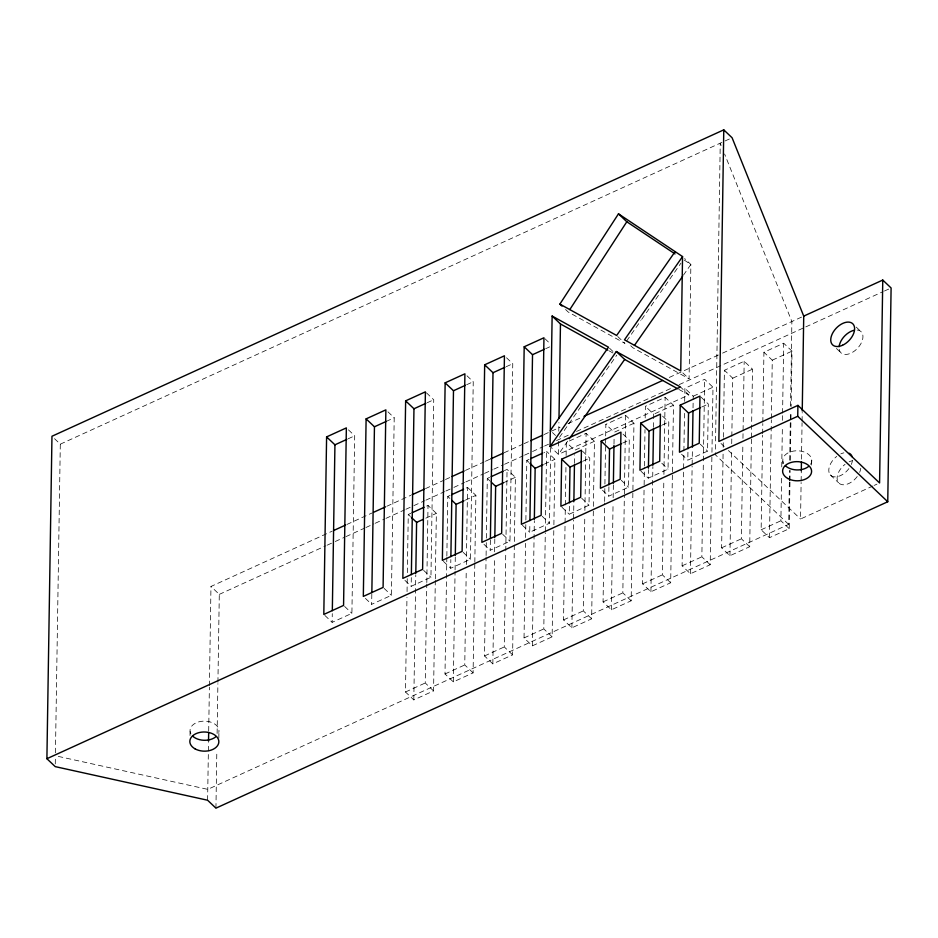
<?xml version="1.0" encoding="UTF-8"?>
<svg xmlns="http://www.w3.org/2000/svg" width="938" height="938" viewBox="0 0 938 938"><rect width="100%" height="100%" fill="white"/><g stroke="black" fill="none" stroke-linecap="round" stroke-linejoin="round"><path stroke-width="0.7" stroke-dasharray="4.69 3.52" d="M55.272 763.907L55.377 757.118M55.448 752.839L60.302 444.166L54.052 438.234M190.015 735.509L190.086 731.441M207.603 800.231L208.506 742.65M208.693 730.972L209.385 687.191M209.409 685.725L210.968 586.461L332.204 531.166M215.939 808.146L216.83 751.045M217.112 733.481L217.897 683.696M217.921 682.231L219.293 594.375L210.968 586.461M218.824 738.136L218.953 729.987M348.444 429.862L354.693 435.807L351.902 613.335L332.146 622.351L332.275 613.616M387.957 411.841L394.206 417.773L391.416 595.313L371.659 604.33L371.823 594.141M435.314 580.305L433.567 690.907L413.81 699.912L405.474 691.998L406.963 597.412M407.057 591.585L407.256 578.488M407.35 572.672L408.264 514.47L410.903 513.262M426.438 392.834L433.731 399.752L430.941 577.292L411.184 586.297L411.313 577.574M413.81 699.912L415.78 574.771M433.567 690.907L425.242 682.993L426.79 584.034M426.813 582.58L428.021 505.453L425.395 506.649M435.326 578.852L436.358 513.367L428.021 505.453M474.804 563.738L473.092 672.874L453.335 681.891L444.999 673.976L446.828 557.559M446.851 556.105L447.789 496.437L450.416 495.241M466.995 375.798L473.244 381.731L470.454 559.271L450.697 568.276L450.838 559.552M453.335 681.891L455.071 571.301M455.094 569.835L455.293 556.738M473.092 672.874L464.756 664.96L466.245 570.374M466.338 564.559L467.546 487.432L464.908 488.628M474.827 562.284L475.883 495.346L467.546 487.432M504.433 470.606L507.059 469.41L515.396 477.325L512.605 654.853L492.849 663.87L484.512 655.955L486.072 556.996M486.095 555.542L486.341 539.538M486.365 538.084L487.303 478.415L489.941 477.219M506.508 357.777L512.758 363.709L509.979 541.238L490.211 550.254L490.375 540.065M492.849 663.87L494.514 557.641M494.607 551.814L494.818 538.717M512.605 654.853L504.269 646.939L505.758 552.353M505.781 550.899L507.059 469.41M553.795 530.603L552.13 636.832L532.362 645.848L524.037 637.934L525.514 543.337M525.608 537.521L525.866 521.516M525.878 520.062L526.816 460.394L529.454 459.186M550.676 447.543L549.492 523.216L529.736 532.233L529.864 523.498M532.362 645.848L534.332 520.696M552.13 636.832L543.794 628.917L545.295 532.878M545.318 531.412L546.584 451.377L543.946 452.585M553.889 524.776L554.909 459.292L546.584 451.377M558.626 441.352L558.415 454.402L688.832 394.921L680.496 387.007M558.778 431.21L558.919 422.51M593.332 511.128L591.644 618.81L571.887 627.815L563.55 619.901L565.333 506.403M565.356 504.949L565.954 467.112M566.13 455.469L566.341 442.373L586.098 433.356L594.434 441.27L593.355 509.662M582.463 451.166L589.744 458.096L589.005 505.195L569.249 514.212L569.413 504.222M571.887 627.815L573.575 520.133M573.599 518.679L573.868 501.22M574.466 463.384L574.607 454.649M591.644 618.81L583.307 610.896L584.796 516.31M584.89 510.483L586.098 433.356M632.857 493.095L631.157 600.789L611.4 609.794L603.064 601.879L604.623 502.932M604.647 501.467L604.893 485.462M604.916 484.008L605.538 444.718M605.561 443.264L605.655 437.448M605.678 435.982L605.854 424.351L625.611 415.335L633.947 423.249L632.88 491.641M623.02 434.13L629.269 440.074L628.53 487.174L608.774 496.179L608.926 486.189M611.4 609.794L613.065 503.565M613.159 497.75L613.37 484.653M614.003 443.909L614.12 436.627M631.157 600.789L622.832 592.875L624.356 495.37M624.38 493.916L625.611 415.335M672.37 475.074L670.682 582.756L650.925 591.772L642.589 583.858L644.113 486.365M644.136 484.899L644.418 467.441M644.441 465.987L645.004 429.604M645.192 417.961L645.379 406.318L665.136 397.313L673.472 405.228L672.394 473.62M662.533 416.109L668.782 422.041L668.044 469.152L648.287 478.157L648.416 469.598M650.925 591.772L652.883 466.62M653.505 427.329L653.622 420.06M653.645 418.606L653.704 414.233L645.379 406.318M670.682 582.756L662.345 574.842L663.834 480.256M663.916 474.44L665.136 397.313M711.883 457.052L710.195 564.735L690.438 573.751L682.102 565.837L683.614 469.786M683.638 468.332L683.884 452.327M683.908 450.873L684.529 411.583M684.681 401.394L684.892 388.297L704.649 379.292L712.986 387.206L711.907 455.598M701.014 397.102L708.307 404.02L707.569 451.119L687.8 460.136L687.964 450.146M630.735 345.747L632.822 347.728L689.078 378.835L690.872 264.481L684.623 258.548M690.438 573.751L692.127 466.069M692.15 464.603L692.408 448.599M693.041 407.854L693.229 396.211L684.892 388.297M710.195 564.735L701.859 556.82L703.348 462.235M703.371 460.781L704.649 379.292M751.408 439.031L749.708 546.713L729.952 555.73L721.627 547.815L723.104 453.218M723.198 447.403L723.339 438.667M723.362 437.214L724.406 370.276L744.174 361.259L752.499 369.173L751.608 425.934M729.952 555.73L731.628 449.49M731.71 443.674L731.804 437.858M731.828 436.393L732.742 378.19L724.406 370.276M749.708 546.713L741.383 538.799L742.861 444.213M742.955 438.386L744.174 361.259M751.432 437.577L751.584 427.388M789.96 482.12L789.233 528.692L769.477 537.697L761.14 529.782L762.629 435.197M762.653 433.743L762.805 423.554M762.829 422.1L763.931 352.254L783.687 343.238L792.024 351.152L791.156 406.447M769.477 537.697L771.329 419.825M771.353 418.371L772.267 360.169L763.931 352.254M789.233 528.692L780.897 520.778L781.612 475.66M781.741 466.936L782.386 426.192M782.48 420.365L782.562 414.549M782.585 413.095L783.687 343.238M782.808 463.794L782.843 461.086M58.25 756.391L207.779 789.362L788.682 524.412L789.35 482.085M789.374 480.631L789.538 470.407M789.702 460.195L790.453 412.017M790.546 406.177L791.871 321.523L724.593 153.984M789.984 480.666L790.148 470.477M790.312 460.3L791.062 412.274M872.997 485.966L800.548 519.007L801.122 482.519M801.134 481.053L801.298 470.841M801.486 459.163L802.06 422.675M802.084 421.209L802.213 412.45M811.628 465.072L811.722 459.632M559.505 437.26L616.805 355.103M626.643 340.998L640.842 320.632M641.686 319.436L680.953 263.132M567.642 441.177L558.415 454.402L551.122 447.473M683.415 275.186L690.872 264.481L683.462 259.545M60.302 444.166L729.471 138.965M348.104 438.808L354.693 435.807M386.304 421.385L394.206 417.773M427.142 402.754L433.731 399.752M466.655 384.732L473.244 381.731M506.18 366.711L512.758 363.709M545.693 348.69L549.645 346.884M346.861 524.483L372.175 512.934M386.831 506.25L410.821 495.311M425.477 488.628L444.131 480.127M445.456 479.517L450.791 477.09M465.447 470.395L484.102 461.895M485.427 461.285L490.762 458.858M504.081 452.773L522.736 444.272M524.072 443.662L529.395 441.235M544.052 434.552L560.045 427.259M568.041 423.613L582.697 416.929M669.298 377.428L721.263 353.732M722.588 353.122L803.725 316.118M219.293 594.375L325.932 545.74M327.268 545.142L333.928 542.094M335.265 541.496L344.598 537.24M345.923 536.63L364.589 528.117M365.926 527.508L373.922 523.861M375.247 523.252L384.58 518.995M385.917 518.386L404.571 509.873M405.908 509.275L412.568 506.227M413.904 505.617L424.574 500.763M425.899 500.153L444.565 491.641M445.902 491.031L452.562 487.995M453.898 487.385L464.556 482.519M465.893 481.909L483.222 474.007M484.547 473.397L492.556 469.75M493.88 469.141L503.214 464.885M504.55 464.287L523.205 455.774M524.541 455.165L531.201 452.128M532.538 451.518L543.208 446.652M544.532 446.042L548.531 444.225M556.527 440.567L569.858 434.493M576.53 431.457L672.499 387.687M679.159 384.639L804.464 327.491M805.789 326.893L883.104 291.624M884.44 291.014L891.1 287.978M425.817 518.175L436.358 513.367M465.342 500.153L475.883 495.346M503.542 482.73L515.396 477.325M544.38 464.099L554.909 459.292M594.434 441.27L574.677 450.287L566.341 442.373M633.947 423.249L614.191 432.266L605.854 424.351M655.029 413.635L673.472 405.228M693.229 396.211L712.986 387.206M732.742 378.19L752.499 369.173M772.267 360.169L792.024 351.152M583.166 461.097L589.744 458.096M622.68 443.076L629.269 440.074M662.193 425.055L668.782 422.041M701.718 407.033L708.307 404.02M405.474 691.998L425.242 682.993M444.999 673.976L464.756 664.96M484.512 655.955L504.269 646.939M524.037 637.934L543.794 628.917M563.55 619.901L583.307 610.896M603.064 601.879L622.832 592.875M642.589 583.858L662.345 574.842M682.102 565.837L701.859 556.82M721.627 547.815L741.383 538.799M761.14 529.782L780.897 520.778M874.31 485.368L876.948 484.16M609.125 350.859L612.96 352.981M678.76 389.352L688.832 394.921M856.23 327.092L861.447 332.04M836.415 348.467L840.577 352.43M830.282 474.874L838.607 482.789M682.829 372.902L689.078 378.835M617.685 336.472L624.978 343.39L568.217 312.026L565.098 309.059M720.994 443.463L724.183 446.476M728.416 450.51L800.548 519.007M609.512 348.186L613.675 352.137M788.682 524.412L715.354 454.766L720.243 143.174L722.412 148.579M700.276 444.202L707.569 451.119M681.551 454.203L687.8 460.136M544.99 338.759L550.196 343.707M661.794 463.208L668.044 469.152M640.994 471.239L648.287 478.157M621.237 480.244L628.53 487.174M552.423 432.524L555.542 435.49M602.513 490.246L608.774 496.179M581.712 498.266L589.005 505.195M526.816 460.394L528.903 462.375M561.956 507.282L569.249 514.212M542.199 516.299L549.492 523.216M487.303 478.415L490.433 481.382M522.443 525.303L529.736 532.233M502.686 534.32L509.979 541.238M447.789 496.437L449.865 498.418M483.961 544.321L490.211 550.254M463.161 552.341L470.454 559.271M408.264 514.47L410.352 516.439M443.404 561.358L450.697 568.276M423.648 570.363L430.941 577.292M404.923 580.364L411.184 586.297M384.123 588.384L391.416 595.313M365.41 598.385L371.659 604.33M344.609 606.417L351.902 613.335M324.853 615.422L332.146 622.351M852.431 460.312A14.492 8.829 -46.5 0 1 851.305 464.451M848.89 468.613A14.492 8.829 -46.5 0 1 830.54 475.156A14.492 8.829 -46.5 0 1 836.743 456.384M840.8 453.886A14.492 8.829 -46.5 0 1 843.86 452.855M783.676 463.536A14.492 9.579 0.9 0 1 797.886 450.791A14.492 9.579 0.9 0 1 810.432 464.509M857.133 330.024A14.598 8.899 -46.5 0 1 856.84 348.995A14.598 8.899 -46.5 0 1 839.064 347.681M860.756 468.226A14.492 8.829 -46.5 0 1 859.63 472.365M857.226 476.527A14.492 8.829 -46.5 0 1 838.877 483.07A14.492 8.829 -46.5 0 1 845.068 464.298M849.136 461.801A14.492 8.829 -46.5 0 1 852.196 460.769M190.906 733.879A14.492 9.579 0.9 0 1 203.229 721.158A14.492 9.579 0.9 0 1 218.788 732.484"/><path stroke-width="1.41" d="M803.725 316.118L882.764 280.063L891.1 287.978L887.747 501.748L215.939 808.146L207.603 800.231L55.236 766.627L46.9 758.713L51.965 436.252L723.773 129.854L732.097 137.769L803.725 316.118L802.236 410.996M208.529 741.196L208.67 732.437M326.6 436.897L323.809 614.437L343.566 605.42L346.356 427.892L326.6 436.897L334.936 444.811L332.322 610.708M366.113 418.876L363.323 596.416L383.091 587.399L385.87 409.859L366.113 418.876L374.45 426.79L371.847 592.687M405.638 400.854L402.848 578.383L422.604 569.378L425.395 391.838L405.638 400.854L413.963 408.769L411.36 574.666M415.804 573.306L416.601 522.384L411.395 517.436M445.151 382.833L442.361 560.361L462.117 551.356L464.908 373.816L445.151 382.833L453.488 390.747L450.885 556.633M455.317 555.284L456.114 504.351L451.952 500.4M484.665 364.8L481.886 542.34L501.642 533.323L504.433 355.795L484.665 364.8L493.001 372.714L490.398 538.611M494.842 537.263L495.639 486.33L491.465 482.378M524.19 346.779L521.399 524.319L541.156 515.302L543.946 337.774L524.19 346.779L532.526 354.693L529.911 520.59M534.355 519.242L535.152 468.308L529.947 463.36M550.09 446.488L616.313 351.527L680.496 387.007L550.09 446.488L552.13 316.047L608.469 347.189L550.336 430.542M558.989 418.16L560.467 323.962L552.13 316.047M561.651 459.186L560.912 506.297L580.681 497.281L581.419 450.181L561.651 459.186L569.987 467.101L569.425 502.791M573.868 501.22L574.443 464.838M601.176 441.165L600.437 488.264L620.194 479.259L620.933 432.16L601.176 441.165L609.512 449.079L608.95 484.77M613.393 483.199L613.98 445.362M640.689 423.144L639.951 470.243L659.707 461.238L660.446 414.127L640.689 423.144L649.026 431.058L648.439 468.168M652.907 465.166L653.481 428.795M680.214 405.122L679.475 452.222L699.232 443.205L699.971 396.106L680.214 405.122L688.539 413.037L687.988 448.716M682.547 256.566L680.742 370.92L624.485 339.814L682.547 256.566L618.482 213.841L559.88 304.111L561.968 306.081M692.432 447.145L692.994 410.762M723.773 129.854L718.871 441.446L797.91 405.392L879.574 482.964L882.764 280.063M887.747 501.748L797.734 416.273L797.91 405.392M801.298 470.841L801.439 462.082M569.8 309.587L626.807 221.767L618.482 213.841M675.125 251.619L616.641 335.476L559.88 304.111M569.319 438.773L624.649 359.442L616.313 351.527M634.475 345.348L682.583 276.382M334.936 444.811L346.79 439.406M374.45 426.79L386.304 421.385M413.963 408.769L425.829 403.363M453.488 390.747L465.342 385.33M493.001 372.714L504.855 367.309M532.526 354.693L544.38 349.288M333.541 530.556L345.536 525.092M373.512 512.324L385.506 506.86M412.145 494.713L424.14 489.237M452.116 476.481L464.111 471.005M490.762 458.858L502.756 453.382M530.732 440.626L542.727 435.15M584.022 416.32L662.638 380.465M412.216 512.664L424.07 507.259M451.741 494.643L463.595 489.226M491.254 476.61L503.108 471.204M530.767 458.588L542.633 453.183M416.601 522.384L423.19 519.371M456.114 504.351L464.017 500.751M495.639 486.33L503.542 482.73M535.152 468.308L543.055 464.709M569.987 467.101L581.841 461.695M609.512 449.079L621.366 443.674M649.026 431.058L660.88 425.653M688.539 413.037L700.405 407.631M46.9 758.713L797.734 416.273M560.467 323.962L607.847 350.155M624.649 359.442L677.506 388.66M626.807 221.767L675.02 253.917M849.136 453.242A14.492 8.829 -46.5 0 1 852.126 456.724M808.404 466.608A14.492 9.579 0.9 0 1 785.423 465.764M839.123 346.708A14.598 8.899 -46.5 0 1 854.272 330.246M215.634 736.951A14.492 9.579 0.9 0 1 192.653 736.119M842.512 345.266A14.598 8.899 -46.5 0 0 853.111 324.126A14.598 8.899 -46.5 0 0 832.416 333.565A14.598 8.899 -46.5 0 0 842.512 345.266M195.045 748.852A14.492 9.579 0.9 0 0 218.624 743.353A14.492 9.579 0.9 0 0 199.36 732.531A14.492 9.579 0.9 0 0 195.045 748.852M787.814 478.497A14.492 9.579 0.9 0 0 811.382 472.998A14.492 9.579 0.9 0 0 792.129 462.176A14.492 9.579 0.9 0 0 787.814 478.497"/></g></svg>
